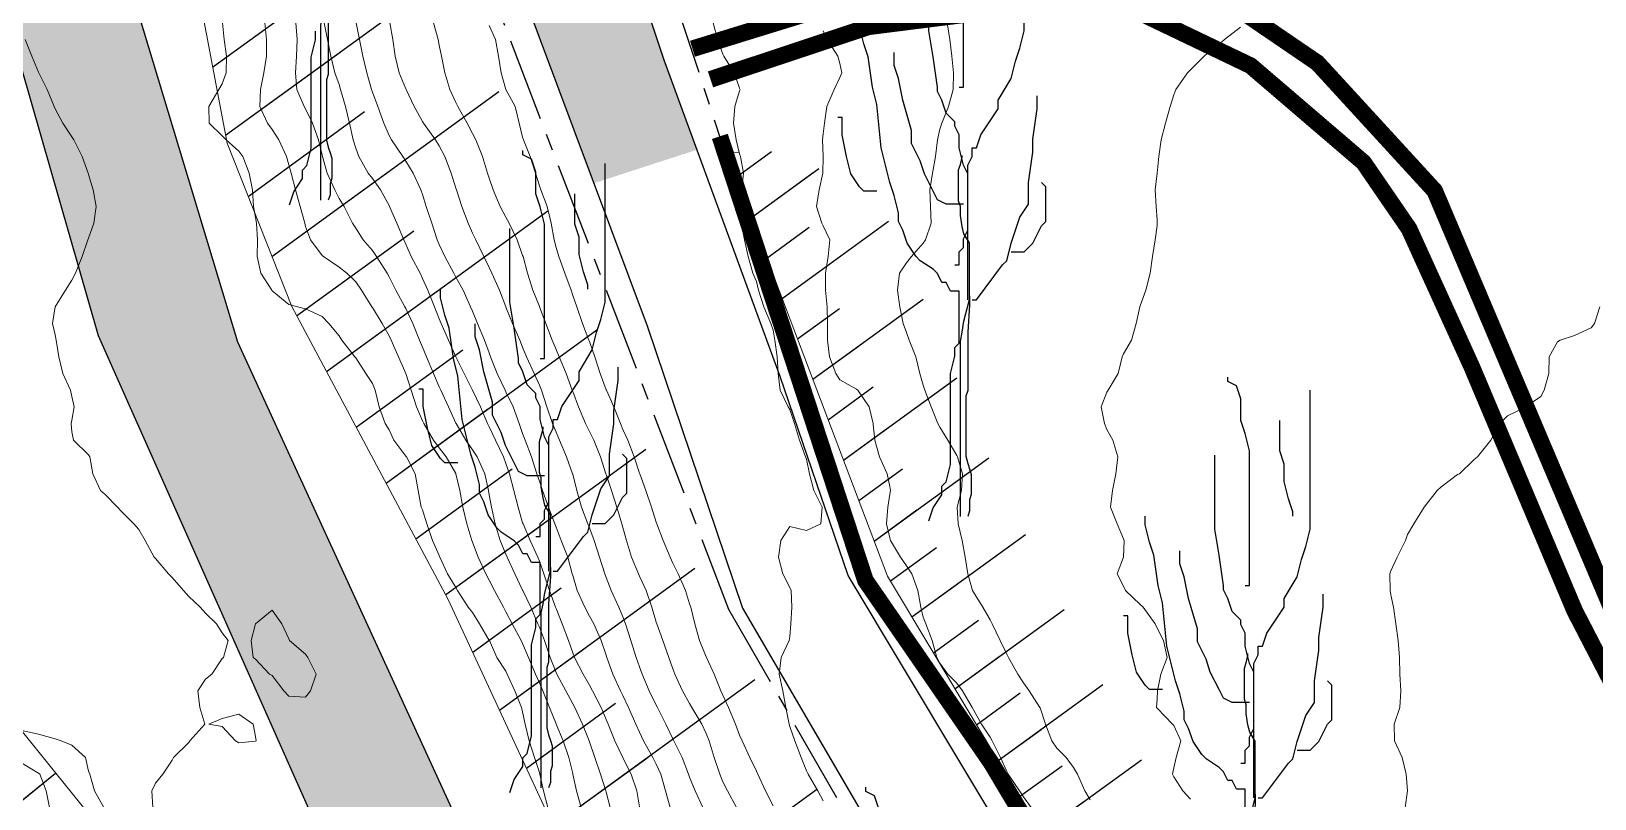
# Model space of a CAD drawing. Header units: centimetres. Extents: x 0 to 642158, y -847 to 649707.
# Drawn here: x 616897.03 to 616943.86, y 621123.02 to 621146 of the extents above; entities that cross this region are included whole.
import ezdxf

# ---------------------------------------------------------------- set-up
doc = ezdxf.new("R2010")
doc.units = ezdxf.units.CM
doc.header["$MEASUREMENT"] = 0
doc.linetypes.add('CENTERX2', pattern=[4, 2.5, -0.5, 0.5, -0.5])
for name, color, linetype, lineweight in [('MEV_environnement_V', 7, 'Continuous', 20), ('MEV_schema paysager_V', 7, 'Continuous', 20), ('MEV_vegetal_V', 7, 'Continuous', 25), ('WAL_topographie 0.5', 253, 'Continuous', 20)]:
    doc.layers.add(name, color=color, linetype=linetype, lineweight=lineweight)
doc.layers.add('MEV_schema paysager_Ha', color=7, linetype='Continuous', lineweight=25, transparency=0.13)
doc.layers.add('SPW_parcellaire cadastral', color=7, linetype='CENTERX2', lineweight=25, true_color=0xff0542)
picture_1 = doc.add_image_def('image2.png', size_in_pixel=(6614, 11023))

# ---------------------------------------------------------------- blocks, each defined once
blk = doc.blocks.new('legende vegetal')
at = {"layer": 'MEV_vegetal_V'}
for points in [[(616904.666, 621140.612), (616904.796, 621141.002), (616905.055, 621141.392), (616905.055, 621141.651), (616905.185, 621141.781), (616905.315, 621142.301), (616905.315, 621145.028), (616905.445, 621145.548), (616905.445, 621145.808)], [(616905.609, 621140.747), (616905.609, 621145.989), (616905.663, 621146.262), (616905.718, 621146.589), (616905.882, 621147.245), (616905.882, 621148.937), (616905.718, 621149.21), (616905.663, 621149.428), (616905.609, 621149.756), (616905.609, 621150.029), (616905.554, 621150.193), (616905.554, 621151.121), (616905.609, 621151.285), (616905.663, 621151.503), (616905.663, 621151.558)], [(616924.728, 621144.132), (616924.858, 621144.132), (616924.858, 621148.158), (616924.728, 621148.677), (616924.598, 621149.067), (616924.598, 621149.716), (616924.468, 621150.106), (616924.209, 621150.236), (616924.209, 621150.366)], [(616924.598, 621138.807), (616924.728, 621138.807), (616924.728, 621139.196), (616924.858, 621139.326), (616924.858, 621139.586), (616924.988, 621139.846), (616924.988, 621141.794), (616925.118, 621142.053), (616925.118, 621142.313), (616925.248, 621142.313), (616925.378, 621142.703), (616925.897, 621143.482), (616925.897, 621143.742), (616926.287, 621144.391), (616926.417, 621144.911), (616926.547, 621145.301), (616926.677, 621145.82), (616926.677, 621149.976)], [(616924.988, 621137.767), (616924.988, 621141.534), (616924.858, 621141.794), (616924.728, 621142.313), (616924.728, 621142.703), (616924.598, 621142.963), (616924.598, 621143.093), (616924.338, 621143.352), (616924.209, 621143.742), (616924.078, 621144.002), (616924.078, 621144.132), (616923.949, 621145.041), (616923.819, 621145.82), (616923.819, 621148.028)], [(616905.882, 621147.354), (616905.882, 621147.081), (616905.828, 621146.262), (616905.828, 621144.515), (616905.773, 621144.351), (616905.773, 621142.549), (616905.828, 621142.331), (616905.882, 621142.167), (616905.936, 621142.003), (616905.936, 621141.403), (616905.882, 621141.239), (616905.882, 621140.911), (616905.828, 621140.747)], [(616923.819, 621131.143), (616923.949, 621131.533), (616924.209, 621131.923), (616924.209, 621132.183), (616924.338, 621132.312), (616924.468, 621132.832), (616924.468, 621135.559), (616924.598, 621136.079), (616924.598, 621136.339), (616924.728, 621136.469), (616924.728, 621138.027), (616924.468, 621138.027), (616924.338, 621138.287), (616924.209, 621138.287), (616924.078, 621138.547), (616923.949, 621138.677), (616923.559, 621138.936), (616923.429, 621139.066), (616923.169, 621139.456), (616923.039, 621139.846), (616922.909, 621140.105), (616922.909, 621140.365), (616922.779, 621140.884), (616922.649, 621141.274), (616922.519, 621141.794), (616922.39, 621142.313), (616922.259, 621143.612), (616922.129, 621144.132), (616922, 621145.041), (616921.87, 621145.43), (616921.74, 621145.95)], [(616924.858, 621140.625), (616924.338, 621140.625), (616924.078, 621140.755), (616923.949, 621141.014), (616923.689, 621141.534), (616923.559, 621141.924), (616923.299, 621142.443), (616923.299, 621142.833), (616923.039, 621143.742), (616922.909, 621144.391), (616922.779, 621144.781), (616922.779, 621145.171)], [(616925.118, 621137.767), (616925.248, 621137.767), (616926.028, 621138.807), (616926.157, 621138.936), (616926.287, 621139.456), (616926.417, 621139.846), (616926.547, 621140.235), (616926.807, 621140.625), (616926.807, 621141.274), (616926.937, 621142.183), (616926.937, 621142.573), (616927.067, 621143.482), (616927.067, 621143.872)], [(616922.259, 621141.014), (616921.87, 621141.014), (616921.74, 621141.144), (616921.48, 621141.534), (616921.35, 621142.053), (616921.22, 621142.703), (616921.22, 621143.222), (616921.09, 621143.222)], [(616912.177, 621136.002), (616912.307, 621136.002), (616912.307, 621140.028), (616912.177, 621140.547), (616912.047, 621140.937), (616912.047, 621141.587), (616911.917, 621141.976), (616911.657, 621142.106), (616911.657, 621142.236)], [(616912.047, 621130.677), (616912.177, 621130.677), (616912.177, 621131.066), (616912.307, 621131.196), (616912.307, 621131.456), (616912.437, 621131.716), (616912.437, 621133.664), (616912.567, 621133.923), (616912.567, 621134.183), (616912.697, 621134.183), (616912.827, 621134.573), (616913.346, 621135.352), (616913.346, 621135.612), (616913.736, 621136.261), (616913.866, 621136.781), (616913.996, 621137.171), (616914.126, 621137.69), (616914.126, 621141.846)], [(616924.762, 621131.279), (616924.762, 621136.52), (616924.817, 621136.793), (616924.871, 621137.121), (616925.035, 621137.776), (616925.035, 621139.468), (616924.871, 621139.741), (616924.817, 621139.96), (616924.762, 621140.287), (616924.762, 621140.56), (616924.707, 621140.724), (616924.707, 621141.652), (616924.762, 621141.816), (616924.817, 621142.034), (616924.817, 621142.089)], [(616926.287, 621139.196), (616926.677, 621139.196), (616926.807, 621139.326), (616926.937, 621139.456), (616927.197, 621139.976), (616927.327, 621140.105), (616927.327, 621141.144), (616927.197, 621141.274)], [(616913.606, 621138.08), (616913.606, 621138.209), (616913.476, 621138.599), (616913.346, 621139.119), (616913.346, 621139.639), (616913.217, 621140.028), (616913.217, 621140.937)], [(616912.437, 621129.637), (616912.437, 621133.404), (616912.307, 621133.664), (616912.177, 621134.183), (616912.177, 621134.573), (616912.047, 621134.833), (616912.047, 621134.963), (616911.787, 621135.222), (616911.657, 621135.612), (616911.527, 621135.872), (616911.527, 621136.002), (616911.398, 621136.911), (616911.268, 621137.69), (616911.268, 621139.898)], [(616911.268, 621123.013), (616911.398, 621123.403), (616911.657, 621123.793), (616911.657, 621124.053), (616911.787, 621124.182), (616911.917, 621124.702), (616911.917, 621127.429), (616912.047, 621127.949), (616912.047, 621128.209), (616912.177, 621128.339), (616912.177, 621129.897), (616911.917, 621129.897), (616911.787, 621130.157), (616911.657, 621130.157), (616911.527, 621130.417), (616911.398, 621130.547), (616911.008, 621130.806), (616910.878, 621130.936), (616910.618, 621131.326), (616910.488, 621131.716), (616910.358, 621131.975), (616910.358, 621132.235), (616910.228, 621132.754), (616910.098, 621133.144), (616909.968, 621133.664), (616909.838, 621134.183), (616909.708, 621135.482), (616909.578, 621136.002), (616909.449, 621136.911), (616909.318, 621137.301), (616909.189, 621137.82), (616909.189, 621138.08)], [(616925.035, 621137.885), (616925.035, 621137.612), (616924.981, 621136.793), (616924.981, 621135.046), (616924.926, 621134.882), (616924.926, 621133.08), (616924.981, 621132.862), (616925.035, 621132.698), (616925.09, 621132.535), (616925.09, 621131.934), (616925.035, 621131.77), (616925.035, 621131.442), (616924.981, 621131.279)], [(616912.307, 621132.495), (616911.787, 621132.495), (616911.527, 621132.625), (616911.398, 621132.884), (616911.137, 621133.404), (616911.008, 621133.794), (616910.748, 621134.313), (616910.748, 621134.703), (616910.488, 621135.612), (616910.358, 621136.261), (616910.228, 621136.651), (616910.228, 621137.041)], [(616912.567, 621129.637), (616912.697, 621129.637), (616913.476, 621130.677), (616913.606, 621130.806), (616913.736, 621131.326), (616913.866, 621131.716), (616913.996, 621132.105), (616914.256, 621132.495), (616914.256, 621133.144), (616914.386, 621134.053), (616914.386, 621134.443), (616914.516, 621135.352), (616914.516, 621135.742)], [(616933.289, 621129.21), (616933.419, 621129.21), (616933.419, 621133.237), (616933.289, 621133.756), (616933.159, 621134.146), (616933.159, 621134.795), (616933.029, 621135.185), (616932.769, 621135.315), (616932.769, 621135.445)], [(616909.708, 621132.884), (616909.318, 621132.884), (616909.189, 621133.015), (616908.929, 621133.404), (616908.799, 621133.923), (616908.669, 621134.573), (616908.669, 621135.092), (616908.539, 621135.092)], [(616933.159, 621123.885), (616933.289, 621123.885), (616933.289, 621124.275), (616933.419, 621124.405), (616933.419, 621124.664), (616933.549, 621124.924), (616933.549, 621126.872), (616933.679, 621127.132), (616933.679, 621127.392), (616933.809, 621127.392), (616933.939, 621127.782), (616934.458, 621128.561), (616934.458, 621128.821), (616934.848, 621129.47), (616934.978, 621129.99), (616935.108, 621130.379), (616935.238, 621130.899), (616935.238, 621135.055)], [(616912.211, 621123.149), (616912.211, 621128.39), (616912.265, 621128.663), (616912.32, 621128.991), (616912.484, 621129.646), (616912.484, 621131.338), (616912.32, 621131.611), (616912.265, 621131.83), (616912.211, 621132.158), (616912.211, 621132.43), (616912.156, 621132.594), (616912.156, 621133.522), (616912.211, 621133.686), (616912.265, 621133.904), (616912.265, 621133.959)], [(616934.718, 621131.288), (616934.718, 621131.418), (616934.588, 621131.808), (616934.458, 621132.327), (616934.458, 621132.847), (616934.329, 621133.237), (616934.329, 621134.146)], [(616913.736, 621131.066), (616914.126, 621131.066), (616914.256, 621131.196), (616914.386, 621131.326), (616914.646, 621131.846), (616914.775, 621131.975), (616914.775, 621133.015), (616914.646, 621133.144)], [(616933.549, 621122.846), (616933.549, 621126.613), (616933.419, 621126.872), (616933.289, 621127.392), (616933.289, 621127.782), (616933.159, 621128.041), (616933.159, 621128.171), (616932.899, 621128.431), (616932.769, 621128.821), (616932.639, 621129.081), (616932.639, 621129.21), (616932.51, 621130.119), (616932.38, 621130.899), (616932.38, 621133.107)], [(616933.289, 621121.547), (616933.289, 621123.106), (616933.029, 621123.106), (616932.899, 621123.366), (616932.769, 621123.366), (616932.639, 621123.626), (616932.51, 621123.755), (616932.12, 621124.015), (616931.99, 621124.145), (616931.73, 621124.535), (616931.6, 621124.924), (616931.47, 621125.184), (616931.47, 621125.444), (616931.34, 621125.963), (616931.21, 621126.353), (616931.08, 621126.872), (616930.95, 621127.392), (616930.82, 621128.691), (616930.69, 621129.21), (616930.561, 621130.119), (616930.43, 621130.509), (616930.301, 621131.029), (616930.301, 621131.288)], [(616933.419, 621125.704), (616932.899, 621125.704), (616932.639, 621125.833), (616932.51, 621126.093), (616932.249, 621126.613), (616932.12, 621127.002), (616931.86, 621127.522), (616931.86, 621127.912), (616931.6, 621128.821), (616931.47, 621129.47), (616931.34, 621129.86), (616931.34, 621130.25)], [(616912.484, 621129.755), (616912.484, 621129.482), (616912.43, 621128.663), (616912.43, 621126.916), (616912.375, 621126.752), (616912.375, 621124.95), (616912.43, 621124.732), (616912.484, 621124.568), (616912.538, 621124.405), (616912.538, 621123.804), (616912.484, 621123.64), (616912.484, 621123.312), (616912.43, 621123.149)], [(616933.679, 621122.846), (616933.809, 621122.846), (616934.588, 621123.885), (616934.718, 621124.015), (616934.848, 621124.535), (616934.978, 621124.924), (616935.108, 621125.314), (616935.368, 621125.704), (616935.368, 621126.353), (616935.498, 621127.262), (616935.498, 621127.652), (616935.628, 621128.561), (616935.628, 621128.951)], [(616930.82, 621126.093), (616930.43, 621126.093), (616930.301, 621126.223), (616930.041, 621126.613), (616929.911, 621127.132), (616929.781, 621127.782), (616929.781, 621128.301), (616929.651, 621128.301)], [(616933.323, 621116.357), (616933.323, 621121.599), (616933.377, 621121.872), (616933.432, 621122.199), (616933.596, 621122.855), (616933.596, 621124.547), (616933.432, 621124.82), (616933.377, 621125.038), (616933.323, 621125.366), (616933.323, 621125.639), (616933.268, 621125.803), (616933.268, 621126.731), (616933.323, 621126.895), (616933.377, 621127.113), (616933.377, 621127.168)], [(616934.848, 621124.275), (616935.238, 621124.275), (616935.368, 621124.405), (616935.498, 621124.535), (616935.758, 621125.054), (616935.887, 621125.184), (616935.887, 621126.223), (616935.758, 621126.353)], [(616922.447, 621116.936), (616922.577, 621116.936), (616922.577, 621120.963), (616922.447, 621121.482), (616922.317, 621121.872), (616922.317, 621122.521), (616922.187, 621122.911), (616921.927, 621123.041), (616921.927, 621123.171)], [(616933.596, 621122.964), (616933.596, 621122.691), (616933.542, 621121.872), (616933.542, 621120.125), (616933.487, 621119.961), (616933.487, 621118.159), (616933.542, 621117.941), (616933.596, 621117.777), (616933.65, 621117.613), (616933.65, 621117.013), (616933.596, 621116.849), (616933.596, 621116.521), (616933.542, 621116.357)]]:
    blk.add_lwpolyline(points, dxfattribs=at)

msp = doc.modelspace()

# ---------------------------------------------------------------- hatches: boundary and pattern name
at = {"layer": 'MEV_schema paysager_Ha', "true_color": 0xffffff, "transparency": 33554687}
h = msp.add_hatch(color=7, dxfattribs=at)
h.dxf.hatch_style = 1
h.paths.add_polyline_path([(617076.957, 620775.289), (617077.201, 620777.105), (617077.126, 620779.957), (617075.099, 620784.986), (617072.172, 620790.466), (617067.368, 620798.797), (617064.065, 620804.577), (617056.243, 620818.296), (617050.046, 620830.95), (617047.611, 620836.834), (617045.379, 620844.037), (617042.362, 620852.742), (617037.909, 620861.649), (617028.342, 620880.123), (617020.095, 620896.123), (617010.198, 620916.411), (617002.446, 620933.73), (616993.044, 620956.493), (616983.642, 620978.596), (616973.25, 621002.678), (616968.962, 621012.244), (616965.663, 621021.976), (616955.436, 621040.45), (616945.21, 621059.419), (616940.921, 621068.986), (616935.478, 621077.398), (616927.231, 621088.119), (616919.756, 621098.032), (616908.594, 621115.419), (616899.05, 621136.883), (616888.424, 621173.846), (616877.62, 621211.722), (616864.401, 621250.858), (616862.596, 621274.031), (616860.047, 621301.222), (616858.914, 621326.713), (616859.197, 621346.539), (616860.896, 621376.279), (616861.463, 621404.886), (616860.613, 621429.244), (616859.48, 621444.822), (616854.948, 621465.215), (616849, 621490.706), (616837.671, 621532.058), (616829.74, 621571.711), (616822.943, 621588.705), (616820.394, 621592.954), (616812.463, 621606.549), (616808.781, 621634.306), (616806.798, 621652.15), (616807.931, 621670.56), (616809.064, 621685.289), (616812.18, 621684.156), (616809.914, 621652.433), (616812.18, 621634.873), (616813.879, 621615.896), (616816.995, 621605.7), (616822.943, 621593.52), (616829.174, 621581.341), (616832.006, 621572.561), (616837.954, 621544.521), (616851.266, 621492.689), (616857.498, 621468.614), (616860.896, 621451.903), (616862.879, 621435.758), (616864.295, 621409.984), (616863.729, 621378.545), (616862.029, 621341.724), (616862.313, 621319.632), (616865.428, 621273.181), (616866.561, 621255.621), (616870.995, 621241.549), (616880.863, 621212.431), (616888.067, 621186.88), (616893.901, 621167.537), (616903.21, 621136.7), (616913.794, 621113.645), (616922.701, 621099.354), (616933.688, 621085.113), (616938.674, 621078.225), (616946.15, 621064.154), (616956.913, 621043.761), (616966.26, 621026.766), (616969.942, 621016.853), (616981.555, 620991.079), (616995.15, 620956.807), (617005.346, 620932.732), (617016.676, 620908.941), (617026.306, 620890.247), (617038.202, 620866.455), (617044.999, 620853.993), (617049.248, 620839.831), (617054.346, 620826.519), (617065.959, 620806.409), (617077.565, 620785.227), (617080.472, 620780.563), (617081.622, 620779.211), (617083.041, 620778.332)])
at = {"layer": 'MEV_schema paysager_Ha', "transparency": 33554687}
h = msp.add_hatch(dxfattribs=at)
h.set_pattern_fill('AR-CONC', color=256, angle=180)
h.set_pattern_definition([(230, (-1675.227, 123.2765), (-7.172601826, 0.62752135), [0.75, -8.25]), (175, (-1675.227, 123.2765), (1.387513336, -7.52192134), [0.6, -6.6]), (280.4514445, (-1675.8244, 123.329), (-5.78508847, -6.89439991), [0.63740192, -7.01142112]), (226.1842, (-1675.227, 121.2765), (-10.67241331, 1.65519281), [1.125, -12.375]), (276.6356355, (-1676.116, 121.414), (-9.34661946, -9.74118601), [0.95610342, -10.5171376]), (171.184164, (-1675.227, 121.277), (-9.34661945, -9.741186), [0.9, -9.90000001]), (201, (-1676.227, 121.7765), (-5.96907052, 4.026188907), [0.75, -8.25]), (146, (-1676.227, 121.7765), (-2.43315332, -7.25150045), [0.6, -6.6]), (251.4514447, (-1676.724, 122.112), (-8.40222377, -3.22531153), [0.6374019, -7.01142112]), (217.5, (-1675.2267, 123.2765), (-0.121598553, -3.328938538), [0, -6.52, 0, -6.7, 0, -6.625]), (187.5, (-1675.2267, 123.2765), (-2.630695374, -3.944117119), [0, -3.82, 0, -6.37, 0, -2.525]), (147.5, (-1672.9967, 123.2765), (-5.338224362, 0.225548717), [0, -2.5, 0, -7.8, 0, -10.35]), (137.5, (-1671.9967, 123.2765), (-5.831861693, -1.001049823), [0, -3.25, 0, -5.18, 0, -7.35])])
h.paths.add_polyline_path([(616909.526, 621164.516), (616905.57, 621176.973), (616897.611, 621204.282), (616893.674, 621216.683), (616888.089, 621230.376), (616880.09, 621241.562), (616871.93, 621248.589), (616863.016, 621252.97), (616849.267, 621256.445), (616826.756, 621258.258), (616803.64, 621261.733), (616786.87, 621263.697), (616771.912, 621265.963), (616764.207, 621267.625), (616763.754, 621263.848), (616777.2, 621261.884), (616805.151, 621257.956), (616823.885, 621255.387), (616841.26, 621254.028), (616852.44, 621252.366), (616861.505, 621249.646), (616868.304, 621246.775), (616874.872, 621242.103), (616880.768, 621235.156), (616886.436, 621224.611), (616890.959, 621213.024), (616905.657, 621163.442), (616913.881, 621141.447), (616916.974, 621142.45), (616915.987, 621145.136), (616913.274, 621153.306)])
h = msp.add_hatch(dxfattribs=at)
h.set_pattern_fill('ANSI31', color=60, scale=30, angle=354)
h.paths.add_polyline_path([(616763.793, 621237.399), (616780.361, 621223.636), (616806.73, 621203.109), (616835.432, 621183.048), (616849.2, 621170.918), (616860.426, 621161.465), (616877.021, 621145.92), (616895.432, 621126.667), (616906.244, 621113.266), (616915.551, 621100.874), (616925.104, 621088.577), (616933.769, 621076.473), (616936.099, 621075.05), (616937.977, 621072.979), (616937.912, 621070.973), (616937.135, 621069.225), (616936.358, 621067.608), (616937.135, 621064.501), (616940.76, 621060.683), (616945.227, 621056.8), (616947.105, 621052.206), (616962.41, 621024.728), (616974.109, 620995.255), (616988.613, 620964.831), (617000.873, 620934.818), (616994.034, 620945.287), (616980.56, 620976.65), (616967.841, 621003.399), (616952.474, 621032.764), (616936.299, 621056.62), (616930.996, 621060.508), (616927.549, 621064.307), (616925.604, 621066.074), (616925.516, 621067.841), (616925.125, 621068.86), (616924.852, 621069.499), (616924.487, 621070.183), (616924.304, 621071.324), (616923.391, 621073.103), (616922.341, 621073.925), (616921.096, 621075.97), (616919.417, 621078.356), (616911.722, 621092.304), (616907.214, 621097.272), (616901.665, 621105.707), (616893.69, 621116.453), (616882.131, 621129.394), (616872.652, 621139.563), (616858.571, 621155.492), (616844.444, 621168.426), (616830.582, 621180.304), (616816.719, 621190.861), (616800.357, 621202.226), (616786.054, 621214.304), (616772.55, 621226.115), (616757.239, 621240.336), (616751.019, 621247.072), (616746.267, 621252.771), (616748.773, 621253.031), (616755.597, 621245.259), (616761.904, 621239.386)])
h = msp.add_hatch(dxfattribs=at)
h.set_pattern_fill('ANSI31', color=60, scale=15, angle=354)
h.paths.add_polyline_path([(616763.793, 621237.399), (616780.361, 621223.636), (616806.73, 621203.109), (616835.432, 621183.048), (616849.2, 621170.918), (616860.426, 621161.465), (616877.021, 621145.92), (616895.432, 621126.667), (616906.244, 621113.266), (616915.551, 621100.874), (616925.104, 621088.577), (616933.769, 621076.473), (616936.099, 621075.05), (616937.977, 621072.979), (616937.912, 621070.973), (616937.135, 621069.225), (616936.358, 621067.608), (616937.135, 621064.501), (616940.76, 621060.683), (616945.227, 621056.8), (616947.105, 621052.206), (616962.41, 621024.728), (616974.109, 620995.255), (616988.613, 620964.831), (617000.873, 620934.818), (616995.278, 620946.197), (616981.322, 620977.591), (616968.949, 621004.724), (616954.95, 621033.47), (616939.273, 621058.598), (616934.212, 621062.775), (616932.292, 621066.548), (616932.356, 621068.019), (616932.484, 621070.385), (616932.676, 621072.303), (616931.333, 621074.286), (616929.926, 621075.948), (616928.134, 621077.547), (616926.215, 621078.186), (616923.976, 621080.872), (616915.079, 621094.601), (616910.377, 621100.394), (616904.363, 621108.155), (616896.709, 621119.194), (616884.982, 621132.444), (616875.303, 621142.281), (616859.978, 621158.245), (616846.267, 621170.017), (616832.7, 621182.018), (616818.337, 621192.934), (616802.115, 621203.987), (616787.085, 621215.761), (616773.725, 621227.447), (616758.184, 621241.318), (616751.756, 621248.212), (616746.267, 621252.771), (616748.773, 621253.031), (616755.597, 621245.259), (616761.904, 621239.386)])
h = msp.add_hatch(dxfattribs=at)
h.set_pattern_fill('ANSI31', color=60, scale=30, angle=351)
h.paths.add_polyline_path([(616875.009, 621239.839), (616881.874, 621229.81), (616886.45, 621221.893), (616888.914, 621212.275), (616893.321, 621190.809), (616897.189, 621179.05), (616907.993, 621151.58), (616917.109, 621129.424), (616929.889, 621106.642), (616946.16, 621080.317), (616949.697, 621074.039), (616954.461, 621066.102), (616970.722, 621037.835), (616976.752, 621021.411), (616980.026, 621010.154), (616982.854, 620999.006), (616989.654, 620982.876), (616995.508, 620967.769), (616999.131, 620959.573), (617008.258, 620938.09), (617012.245, 620928.983), (617006.707, 620935.343), (617001.767, 620944.62), (616986.247, 620981.031), (616974.528, 621009.365), (616969.536, 621025.48), (616961.782, 621038.985), (616953.793, 621052.843), (616948.624, 621065.291), (616943.572, 621072.338), (616939.46, 621079.501), (616933.339, 621087.695), (616925.21, 621101.403), (616919.298, 621110.267), (616914.617, 621117.983), (616909.523, 621128.986), (616904.832, 621137.752), (616902.895, 621142.645), (616900.855, 621153.449), (616896.267, 621165.681), (616894.227, 621175.466), (616888.652, 621193.859), (616882.864, 621212.223), (616878.837, 621226.562), (616877.632, 621230.778), (616875.619, 621237.576)])
h = msp.add_hatch(dxfattribs=at)
h.set_pattern_fill('ANSI31', color=60, scale=15, angle=351)
h.paths.add_polyline_path([(616875.009, 621239.839), (616880.056, 621228.321), (616883.246, 621219.665), (616885.677, 621210.097), (616891.45, 621190.962), (616895.4, 621178.509), (616904.363, 621150.017), (616913.902, 621126.919), (616927.359, 621104.657), (616942.855, 621079.785), (616947.381, 621071.265), (616954.192, 621058.974), (616967.867, 621036.168), (616973.007, 621021.906), (616975.995, 621012.026), (616979.672, 621000.423), (616985.533, 620986.177), (616992.732, 620968.731), (616997.119, 620959.334), (617006.326, 620938.311), (617012.245, 620928.983), (617006.707, 620935.343), (617001.767, 620944.62), (616986.247, 620981.031), (616974.528, 621009.365), (616969.536, 621025.48), (616961.782, 621038.985), (616953.793, 621052.843), (616948.624, 621065.291), (616943.572, 621072.338), (616939.46, 621079.501), (616933.339, 621087.695), (616925.21, 621101.403), (616919.298, 621110.267), (616914.617, 621117.983), (616909.523, 621128.986), (616904.832, 621137.752), (616902.895, 621142.645), (616900.855, 621153.449), (616896.267, 621165.681), (616894.227, 621175.466), (616888.652, 621193.859), (616882.864, 621212.223), (616878.837, 621226.562), (616877.632, 621230.778), (616875.619, 621237.576)])
h = msp.add_hatch(dxfattribs=at)
h.set_pattern_fill('AR-SAND', color=256, angle=45)
h.set_pattern_definition([(82.5, (0, 0), (-1.407013184, 1.3179271225), [0, -1.52, 0, -1.7, 0, -1.625]), (52.5, (0, 0), (-0.744137511, 3.24697973), [0, -0.82, 0, -1.37, 0, -0.525]), (12.5, (-0.8697, -0.8697), (2.198029273, 2.206032383), [0, -0.5, 0, -1.8, 0, -2.35]), (2.5, (-0.8697, -0.8697), (1.5050421636, 2.746262851), [0, -0.25, 0, -1.18, 0, -1.35])])
edge = h.paths.add_edge_path()
edge.add_line((616904.324, 621190.066), (616982.401, 621210.953))
edge.add_arc((616984.552, 621198.967), 12.177, 33.0735, 100.1729, ccw=False)
edge.add_line((616994.756, 621205.612), (617014.985, 621133.912))
edge.add_line((617014.985, 621133.912), (617017.553, 621134.537))
edge.add_line((617017.553, 621134.537), (616997.388, 621206.734))
edge.add_arc((616985.445, 621200.128), 13.648, 28.9491, 104.5602)
edge.add_line((616982.014, 621213.338), (616903.37, 621192.87))
edge.add_line((616903.37, 621192.87), (616904.324, 621190.066))
h = msp.add_hatch(dxfattribs=at)
h.set_pattern_fill('ANSI31', color=60, scale=20, angle=351)
h.paths.add_polyline_path([(616917.861, 621142.366), (616922.68, 621129.677), (616937.288, 621105.309), (616949.06, 621085.683), (616955.535, 621074.704), (616961.891, 621063.404), (616971.378, 621048.782), (616973.565, 621049.232), (616971.063, 621057.881), (616967.744, 621058.883), (616965.503, 621061.461), (616962.518, 621065.656), (616958.601, 621073.021), (616954.591, 621081.318), (616944.699, 621099.596), (616935.393, 621115.564), (616930.574, 621123.618), (616926.038, 621132.423), (616924.357, 621136.626), (616922.57, 621140.618), (616920.468, 621141.984), (616919.311, 621142.405)])
h = msp.add_hatch(dxfattribs=at)
h.set_pattern_fill('ANSI31', color=60, scale=10, angle=351)
h.paths.add_polyline_path([(616917.861, 621142.366), (616922.68, 621129.677), (616937.288, 621105.309), (616949.06, 621085.683), (616955.535, 621074.704), (616961.891, 621063.404), (616971.378, 621048.782), (616973.43, 621049.682), (616971.65, 621053.765), (616969.42, 621053.723), (616964.974, 621060.687), (616962.174, 621064.856), (616957.937, 621072.314), (616953.525, 621080.252), (616943.245, 621098.559), (616934.264, 621113.689), (616929.106, 621121.915), (616923.655, 621131.4), (616921.828, 621136.533), (616920.293, 621139.562), (616920.468, 621141.984), (616919.311, 621142.405)])

# ---------------------------------------------------------------- linework, layer by layer
for points in [[(616958.713, 621066.221), (616954.469, 621073.158), (616950.532, 621080.707), (616940.964, 621097.178), (616934.94, 621107.28), (616921.498, 621129.7), (616919.468, 621135.658), (616915.987, 621145.136), (616913.274, 621153.306), (616909.526, 621164.516), (616905.57, 621176.973), (616897.611, 621204.282), (616893.674, 621216.683)], [(616890.959, 621213.024), (616905.657, 621163.442), (616915.478, 621137.177), (616918.331, 621128.721), (616930.292, 621108.228), (616939.202, 621093.67), (616946.947, 621080.099), (616953.326, 621069.67), (616962.71, 621054.308), (616967.923, 621045.7), (616973.475, 621034.879), (616976.694, 621025.181), (616980.085, 621013.721), (616984.727, 620999.055), (616988.811, 620988.842), (616998.458, 620963.636), (617005.585, 620947.723), (617013.167, 620930.996)], [(617002.446, 620933.73), (616993.044, 620956.493), (616983.642, 620978.596), (616973.25, 621002.678), (616968.962, 621012.244), (616965.663, 621021.976), (616955.436, 621040.45), (616945.21, 621059.419), (616940.921, 621068.986), (616935.478, 621077.398), (616927.231, 621088.119), (616919.756, 621098.032), (616908.594, 621115.419), (616899.05, 621136.883), (616888.424, 621173.846)], [(616893.901, 621167.537), (616903.21, 621136.7), (616913.794, 621113.645), (616922.701, 621099.354), (616933.688, 621085.113), (616938.674, 621078.225), (616946.15, 621064.154), (616956.913, 621043.761), (616966.26, 621026.766), (616969.942, 621016.853), (616981.555, 620991.079), (616995.15, 620956.807), (617005.346, 620932.732), (617016.676, 620908.941), (617026.306, 620890.247), (617038.202, 620866.455), (617044.999, 620853.993), (617049.248, 620839.831), (617054.346, 620826.519), (617065.959, 620806.409), (617077.565, 620785.227)]]:
    msp.add_lwpolyline(points)
at = {"layer": 'MEV_environnement_V', "const_width": 0.5}
msp.add_lwpolyline([(616917.657, 621142.852), (616922.015, 621129.556), (616925.782, 621124.095), (616953.289, 621078.043), (616970.825, 621048.405), (616974.288, 621049.45)], dxfattribs=at)
at = {"layer": 'MEV_schema paysager_V', "color": 60}
for points in [[(617012.245, 620928.983), (617006.707, 620935.343), (617001.767, 620944.62), (616986.247, 620981.031), (616974.528, 621009.365), (616969.536, 621025.48), (616961.782, 621038.985), (616953.793, 621052.843), (616948.624, 621065.291), (616943.572, 621072.338), (616939.46, 621079.501), (616933.339, 621087.695), (616925.21, 621101.403), (616919.298, 621110.267), (616914.617, 621117.983), (616909.523, 621128.986), (616904.832, 621137.752), (616902.895, 621142.645), (616900.855, 621153.449), (616896.267, 621165.681)], [(616895.432, 621126.667), (616906.244, 621113.266), (616915.551, 621100.874), (616925.104, 621088.577), (616933.769, 621076.473), (616936.099, 621075.05), (616937.977, 621072.979), (616937.912, 621070.973), (616937.135, 621069.225), (616936.358, 621067.608), (616937.135, 621064.501), (616940.76, 621060.683), (616945.227, 621056.8), (616947.105, 621052.206), (616962.41, 621024.728), (616974.109, 620995.255), (616988.613, 620964.831), (617000.873, 620934.818)]]:
    msp.add_lwpolyline(points, dxfattribs=at)
at = {"layer": 'MEV_schema paysager_V', "color": 30, "const_width": 0.5}
for points in [[(616954.595, 621120.702), (616951.723, 621120.595), (616948.213, 621121.765), (616944.384, 621128.676), (616939.066, 621141.222), (616935.556, 621145.05), (616933.216, 621146.645), (616930.025, 621148.027), (616927.898, 621148.24), (616924.069, 621147.708), (616916.836, 621145.475)], [(616954.874, 621119.83), (616951.863, 621119.615), (616950.644, 621119.759), (616949.067, 621120.189), (616947.776, 621120.977), (616946.486, 621122.41), (616943.259, 621128.646), (616940.176, 621135.956), (616938.3, 621140.082), (616936.936, 621142.07), (616933.554, 621144.968), (616929.923, 621146.707), (616927.199, 621146.778), (616922.108, 621146.133), (616917.376, 621144.557)]]:
    msp.add_lwpolyline(points, dxfattribs=at)
at = {"layer": 'MEV_schema paysager_V'}
msp.add_lwpolyline([(616918.239, 621142.376), (616917.861, 621142.366), (616922.68, 621129.677), (616937.288, 621105.309), (616949.06, 621085.683), (616955.535, 621074.704), (616961.891, 621063.404), (616971.378, 621048.782), (616973.251, 621049.137)], dxfattribs=at)
at = {"layer": 'SPW_parcellaire cadastral'}
for points in [[(616890.69, 621210.508), (616901.351, 621171.858), (616917.917, 621128.693), (616934.422, 621099.917), (616956.278, 621063.795), (616966.005, 621047.649), (616972.661, 621033.385), (616986.247, 620994.34), (616997.161, 620964.756), (617007.16, 620943.302), (617040.432, 620860.63), (617055.251, 620825.321), (617059.419, 620816.807), (617066.122, 620806.324), (617073.9, 620794.216)], [(616954.698, 621077.626), (616953.289, 621078.043), (616925.782, 621124.095), (616922.015, 621129.556), (616916.442, 621146.562), (616926.928, 621149.626), (616929.558, 621150.371), (616927.34, 621158.339), (616930.885, 621159.242), (616939.38, 621161.721), (616940.183, 621158.301), (616945.772, 621159.899), (616945.975, 621159.089), (616931.092, 621155.144), (616932.618, 621149.86), (616947.314, 621153.754), (616966.235, 621077.979), (616962.746, 621076.21), (616954.698, 621077.626)]]:
    msp.add_lwpolyline(points, dxfattribs=at)
at = {"layer": 'WAL_topographie 0.5'}
for points in [[(616902.76, 621146.25), (616902.809, 621145.75), (616902.877, 621145.25), (616902.867, 621144.75), (616902.75, 621144.424), (616902.646, 621144.25), (616902.355, 621143.75), (616902.365, 621143.25), (616902.75, 621142.863), (616902.867, 621142.75), (616903.25, 621142.406), (616903.367, 621142.25), (616903.561, 621141.75), (616903.655, 621141.25), (616903.685, 621140.75), (616903.75, 621140.417), (616903.774, 621140.25), (616903.809, 621139.75), (616903.803, 621139.25), (616903.911, 621138.75), (616904.236, 621138.25), (616904.25, 621138.23), (616904.75, 621137.814), (616905.008, 621137.75), (616905.25, 621137.683), (616905.75, 621137.455), (616905.946, 621137.25), (616906.25, 621136.878), (616906.338, 621136.75), (616906.719, 621136.25), (616906.75, 621136.215), (616907.051, 621135.75), (616907.25, 621135.453), (616907.333, 621135.25), (616907.453, 621134.75), (616907.628, 621134.25), (616907.75, 621134.06), (616907.896, 621133.75), (616908.25, 621133.278), (616908.269, 621133.25), (616908.526, 621132.75), (616908.621, 621132.25), (616908.71, 621131.75), (616908.75, 621131.663), (616908.876, 621131.25), (616909.05, 621130.75), (616909.25, 621130.298), (616909.267, 621130.25), (616909.5, 621129.75), (616909.75, 621129.341), (616909.797, 621129.25), (616910.116, 621128.75), (616910.25, 621128.593), (616910.455, 621128.25), (616910.75, 621127.758), (616910.754, 621127.75), (616910.978, 621127.25), (616911.25, 621126.838), (616911.291, 621126.75), (616911.514, 621126.25), (616911.714, 621125.75), (616911.75, 621125.617), (616911.824, 621125.25), (616911.942, 621124.75), (616912.108, 621124.25), (616912.25, 621123.8), (616912.261, 621123.75), (616912.377, 621123.25), (616912.505, 621122.75)], [(616904.031, 621146.25), (616904.076, 621145.75), (616904.078, 621145.25), (616904.001, 621144.75), (616903.9, 621144.25), (616903.878, 621143.75), (616904.111, 621143.25), (616904.25, 621143.058), (616904.448, 621142.75), (616904.677, 621142.25), (616904.75, 621142), (616904.817, 621141.75), (616904.944, 621141.25), (616905.087, 621140.75), (616905.224, 621140.25), (616905.25, 621140.157), (616905.397, 621139.75), (616905.75, 621139.282), (616905.781, 621139.25), (616906.25, 621138.938), (616906.483, 621138.75), (616906.75, 621138.492), (616906.92, 621138.25), (616907.234, 621137.75), (616907.25, 621137.728), (616907.546, 621137.25), (616907.75, 621136.879), (616907.809, 621136.75), (616908.027, 621136.25), (616908.249, 621135.75), (616908.25, 621135.747), (616908.407, 621135.25), (616908.568, 621134.75), (616908.75, 621134.332), (616908.788, 621134.25), (616909.084, 621133.75), (616909.25, 621133.529), (616909.463, 621133.25), (616909.75, 621132.755), (616909.752, 621132.75), (616909.865, 621132.25), (616909.958, 621131.75), (616910.074, 621131.25), (616910.228, 621130.75), (616910.25, 621130.699), (616910.419, 621130.25), (616910.649, 621129.75), (616910.75, 621129.566), (616910.908, 621129.25), (616911.179, 621128.75), (616911.25, 621128.615), (616911.436, 621128.25), (616911.705, 621127.75), (616911.75, 621127.668), (616911.93, 621127.25), (616912.133, 621126.75), (616912.25, 621126.491), (616912.355, 621126.25), (616912.553, 621125.75), (616912.75, 621125.255), (616912.752, 621125.25), (616912.964, 621124.75), (616913.136, 621124.25), (616913.25, 621123.775), (616913.256, 621123.75), (616913.365, 621123.25), (616913.502, 621122.75)], [(616904.956, 621146.25), (616904.997, 621145.75), (616904.981, 621145.25), (616904.942, 621144.75), (616904.985, 621144.25), (616905.21, 621143.75), (616905.25, 621143.679), (616905.454, 621143.25), (616905.632, 621142.75), (616905.75, 621142.287), (616905.759, 621142.25), (616905.899, 621141.75), (616906.12, 621141.25), (616906.25, 621140.99), (616906.403, 621140.75), (616906.652, 621140.25), (616906.75, 621140.101), (616906.969, 621139.75), (616907.25, 621139.436), (616907.377, 621139.25), (616907.693, 621138.75), (616907.75, 621138.647), (616907.953, 621138.25), (616908.219, 621137.75), (616908.25, 621137.692), (616908.457, 621137.25), (616908.662, 621136.75), (616908.75, 621136.536), (616908.872, 621136.25), (616909.083, 621135.75), (616909.25, 621135.347), (616909.296, 621135.25), (616909.529, 621134.75), (616909.75, 621134.258), (616909.754, 621134.25), (616910.045, 621133.75), (616910.25, 621133.468), (616910.388, 621133.25), (616910.614, 621132.75), (616910.726, 621132.25), (616910.75, 621132.115), (616910.814, 621131.75), (616910.926, 621131.25), (616911.081, 621130.75), (616911.25, 621130.339), (616911.291, 621130.25), (616911.52, 621129.75), (616911.75, 621129.264), (616911.756, 621129.25), (616911.996, 621128.75), (616912.207, 621128.25), (616912.25, 621128.149), (616912.403, 621127.75), (616912.578, 621127.25), (616912.75, 621126.793), (616912.769, 621126.75), (616913.048, 621126.25), (616913.25, 621125.861), (616913.312, 621125.75), (616913.547, 621125.25), (616913.74, 621124.75), (616913.75, 621124.718), (616913.914, 621124.25), (616914.081, 621123.75), (616914.239, 621123.25), (616914.25, 621123.209), (616914.376, 621122.75)], [(616905.81, 621146.25), (616905.905, 621145.75), (616906.004, 621145.25), (616906.127, 621144.75), (616906.25, 621144.403), (616906.296, 621144.25), (616906.446, 621143.75), (616906.56, 621143.25), (616906.671, 621142.75), (616906.75, 621142.502), (616906.84, 621142.25), (616907.127, 621141.75), (616907.25, 621141.594), (616907.488, 621141.25), (616907.75, 621140.779), (616907.766, 621140.75), (616907.978, 621140.25), (616908.187, 621139.75), (616908.25, 621139.619), (616908.415, 621139.25), (616908.677, 621138.75), (616908.75, 621138.594), (616908.914, 621138.25), (616909.114, 621137.75), (616909.25, 621137.385), (616909.306, 621137.25), (616909.531, 621136.75), (616909.75, 621136.25), (616909.75, 621136.25), (616909.995, 621135.75), (616910.25, 621135.25), (616910.25, 621135.25), (616910.485, 621134.75), (616910.7, 621134.25), (616910.75, 621134.15), (616910.937, 621133.75), (616911.18, 621133.25), (616911.25, 621133.052), (616911.356, 621132.75), (616911.491, 621132.25), (616911.614, 621131.75), (616911.75, 621131.282), (616911.761, 621131.25), (616911.977, 621130.75), (616912.203, 621130.25), (616912.25, 621130.129), (616912.383, 621129.75), (616912.557, 621129.25), (616912.736, 621128.75), (616912.75, 621128.711), (616912.933, 621128.25), (616913.125, 621127.75), (616913.25, 621127.386), (616913.305, 621127.25), (616913.558, 621126.75), (616913.75, 621126.42), (616913.843, 621126.25), (616914.1, 621125.75), (616914.25, 621125.39), (616914.31, 621125.25), (616914.516, 621124.75), (616914.747, 621124.25), (616914.75, 621124.243), (616914.996, 621123.75), (616915.167, 621123.25), (616915.25, 621122.77)], [(616906.766, 621146.25), (616906.865, 621145.75), (616906.968, 621145.25), (616907.079, 621144.75), (616907.223, 621144.25), (616907.25, 621144.171), (616907.409, 621143.75), (616907.59, 621143.25), (616907.75, 621142.879), (616907.821, 621142.75), (616908.164, 621142.25), (616908.25, 621142.113), (616908.471, 621141.75), (616908.696, 621141.25), (616908.75, 621141.108), (616908.862, 621140.75), (616909.028, 621140.25), (616909.191, 621139.75), (616909.25, 621139.614), (616909.416, 621139.25), (616909.688, 621138.75), (616909.75, 621138.634), (616909.967, 621138.25), (616910.193, 621137.75), (616910.25, 621137.612), (616910.395, 621137.25), (616910.609, 621136.75), (616910.75, 621136.367), (616910.792, 621136.25), (616910.989, 621135.75), (616911.228, 621135.25), (616911.25, 621135.205), (616911.464, 621134.75), (616911.641, 621134.25), (616911.75, 621133.953), (616911.827, 621133.75), (616912.02, 621133.25), (616912.178, 621132.75), (616912.25, 621132.522), (616912.346, 621132.25), (616912.528, 621131.75), (616912.71, 621131.25), (616912.75, 621131.146), (616912.907, 621130.75), (616913.099, 621130.25), (616913.238, 621129.75), (616913.25, 621129.706), (616913.387, 621129.25), (616913.615, 621128.75), (616913.75, 621128.486), (616913.879, 621128.25), (616914.102, 621127.75), (616914.25, 621127.312), (616914.268, 621127.25), (616914.451, 621126.75), (616914.685, 621126.25), (616914.75, 621126.109), (616914.918, 621125.75), (616915.139, 621125.25), (616915.25, 621125.006), (616915.369, 621124.75), (616915.651, 621124.25), (616915.75, 621124.054), (616915.886, 621123.75), (616916.031, 621123.25), (616916.173, 621122.75)], [(616907.77, 621146.25), (616907.863, 621145.75), (616907.93, 621145.25), (616908.049, 621144.75), (616908.25, 621144.279), (616908.263, 621144.25), (616908.502, 621143.75), (616908.75, 621143.296), (616908.777, 621143.25), (616909.138, 621142.75), (616909.25, 621142.572), (616909.422, 621142.25), (616909.612, 621141.75), (616909.75, 621141.299), (616909.766, 621141.25), (616909.927, 621140.75), (616910.119, 621140.25), (616910.25, 621139.956), (616910.352, 621139.75), (616910.583, 621139.25), (616910.75, 621138.924), (616910.83, 621138.75), (616911.06, 621138.25), (616911.243, 621137.75), (616911.25, 621137.734), (616911.448, 621137.25), (616911.666, 621136.75), (616911.75, 621136.54), (616911.867, 621136.25), (616912.094, 621135.75), (616912.25, 621135.403), (616912.311, 621135.25), (616912.476, 621134.75), (616912.649, 621134.25), (616912.75, 621133.998), (616912.853, 621133.75), (616913.066, 621133.25), (616913.247, 621132.75), (616913.25, 621132.739), (616913.372, 621132.25), (616913.515, 621131.75), (616913.7, 621131.25), (616913.75, 621131.126), (616913.894, 621130.75), (616914.054, 621130.25), (616914.209, 621129.75), (616914.25, 621129.641), (616914.404, 621129.25), (616914.628, 621128.75), (616914.75, 621128.464), (616914.83, 621128.25), (616914.989, 621127.75), (616915.15, 621127.25), (616915.25, 621126.968), (616915.331, 621126.75), (616915.539, 621126.25), (616915.75, 621125.818), (616915.786, 621125.75), (616916.037, 621125.25), (616916.25, 621124.81), (616916.282, 621124.75), (616916.528, 621124.25), (616916.717, 621123.75), (616916.75, 621123.663), (616916.919, 621123.25), (616917.15, 621122.75)], [(616909.075, 621146.25), (616909.215, 621145.75), (616909.25, 621145.578), (616909.315, 621145.25), (616909.416, 621144.75), (616909.568, 621144.25), (616909.75, 621143.863), (616909.805, 621143.75), (616910.088, 621143.25), (616910.25, 621142.941), (616910.348, 621142.75), (616910.55, 621142.25), (616910.7, 621141.75), (616910.75, 621141.6), (616910.868, 621141.25), (616911.078, 621140.75), (616911.25, 621140.428), (616911.344, 621140.25), (616911.584, 621139.75), (616911.75, 621139.285), (616911.761, 621139.25), (616911.896, 621138.75), (616912.058, 621138.25), (616912.25, 621137.756), (616912.253, 621137.75), (616912.444, 621137.25), (616912.63, 621136.75), (616912.75, 621136.469), (616912.848, 621136.25), (616913.057, 621135.75), (616913.237, 621135.25), (616913.25, 621135.211), (616913.419, 621134.75), (616913.634, 621134.25), (616913.75, 621134.018), (616913.881, 621133.75), (616914.086, 621133.25), (616914.243, 621132.75), (616914.25, 621132.728), (616914.409, 621132.25), (616914.567, 621131.75), (616914.719, 621131.25), (616914.75, 621131.138), (616914.857, 621130.75), (616915.006, 621130.25), (616915.221, 621129.75), (616915.25, 621129.685), (616915.451, 621129.25), (616915.62, 621128.75), (616915.75, 621128.303), (616915.767, 621128.25), (616915.946, 621127.75), (616916.127, 621127.25), (616916.25, 621126.906), (616916.31, 621126.75), (616916.538, 621126.25), (616916.75, 621125.869), (616916.817, 621125.75), (616917.12, 621125.25), (616917.25, 621124.972), (616917.337, 621124.75), (616917.483, 621124.25), (616917.652, 621123.75), (616917.75, 621123.525), (616917.884, 621123.25), (616918.155, 621122.75)], [(616910.75, 621146.173), (616910.936, 621145.75), (616911.023, 621145.25), (616911.104, 621144.75), (616911.25, 621144.25), (616911.25, 621144.25), (616911.524, 621143.75), (616911.649, 621143.25), (616911.75, 621142.828), (616911.776, 621142.75), (616911.974, 621142.25), (616912.13, 621141.75), (616912.25, 621141.365), (616912.299, 621141.25), (616912.483, 621140.75), (616912.603, 621140.25), (616912.696, 621139.75), (616912.75, 621139.519), (616912.832, 621139.25), (616913.016, 621138.75), (616913.2, 621138.25), (616913.25, 621138.083), (616913.372, 621137.75), (616913.541, 621137.25), (616913.736, 621136.75), (616913.75, 621136.708), (616913.914, 621136.25), (616914.073, 621135.75), (616914.25, 621135.266), (616914.258, 621135.25), (616914.479, 621134.75), (616914.678, 621134.25), (616914.75, 621134.073), (616914.901, 621133.75), (616915.091, 621133.25), (616915.25, 621132.764), (616915.255, 621132.75), (616915.442, 621132.25), (616915.606, 621131.75), (616915.75, 621131.296), (616915.768, 621131.25), (616915.957, 621130.75), (616916.165, 621130.25), (616916.25, 621130.066), (616916.405, 621129.75), (616916.624, 621129.25), (616916.75, 621128.857), (616916.784, 621128.75), (616916.903, 621128.25), (616917.043, 621127.75), (616917.25, 621127.268), (616917.259, 621127.25), (616917.488, 621126.75), (616917.688, 621126.25), (616917.75, 621126.119), (616917.919, 621125.75), (616918.127, 621125.25), (616918.25, 621124.916), (616918.325, 621124.75), (616918.557, 621124.25), (616918.75, 621123.842), (616918.794, 621123.75), (616919.025, 621123.25), (616919.25, 621122.799)], [(616917.454, 621146.25), (616917.591, 621145.75), (616917.75, 621145.314), (616917.773, 621145.25), (616918.089, 621144.75), (616918.25, 621144.298), (616918.261, 621144.25), (616918.25, 621144.21), (616918.108, 621143.75), (616918.069, 621143.25), (616918.149, 621142.75), (616918.25, 621142.331), (616918.271, 621142.25), (616918.361, 621141.75), (616918.312, 621141.25), (616918.25, 621140.77), (616918.247, 621140.75), (616918.25, 621140.724), (616918.29, 621140.25), (616918.39, 621139.75), (616918.5, 621139.25), (616918.646, 621138.75), (616918.75, 621138.504), (616918.813, 621138.25), (616918.973, 621137.75), (616919.182, 621137.25), (616919.25, 621137.05), (616919.305, 621136.75), (616919.369, 621136.25), (616919.405, 621135.75), (616919.468, 621135.25), (616919.706, 621134.75), (616919.75, 621134.677), (616919.893, 621134.25), (616920.041, 621133.75), (616920.224, 621133.25), (616920.25, 621133.187), (616920.339, 621132.75), (616920.47, 621132.25), (616920.721, 621131.75), (616920.679, 621131.25), (616920.25, 621131.05), (616919.75, 621131.167), (616919.487, 621130.75), (616919.417, 621130.25), (616919.545, 621129.75), (616919.75, 621129.341), (616919.793, 621129.25), (616919.816, 621128.75), (616919.78, 621128.25), (616919.75, 621127.875), (616919.731, 621127.75), (616919.493, 621127.25), (616919.433, 621126.75), (616919.547, 621126.25), (616919.63, 621125.75), (616919.728, 621125.25), (616919.75, 621125.183), (616919.906, 621124.75), (616920.09, 621124.25), (616920.25, 621123.851), (616920.306, 621123.75), (616920.589, 621123.25), (616920.75, 621122.953)], [(616920.75, 621146.011), (616920.868, 621145.75), (616921.195, 621145.25), (616921.25, 621145.033), (616921.308, 621144.75), (616921.25, 621144.611), (616921.085, 621144.25), (616920.86, 621143.75), (616920.787, 621143.25), (616920.75, 621142.927), (616920.734, 621142.75), (616920.75, 621142.25), (616920.75, 621142.25), (616920.75, 621142.25), (616920.744, 621141.75), (616920.63, 621141.25), (616920.555, 621140.75), (616920.712, 621140.25), (616920.75, 621140.172), (616920.949, 621139.75), (616920.901, 621139.25), (616920.818, 621138.75), (616920.821, 621138.25), (616920.866, 621137.75), (616920.88, 621137.25), (616920.885, 621136.75), (616920.937, 621136.25), (616921.126, 621135.75), (616921.25, 621135.558), (616921.75, 621135.277), (616921.786, 621135.25), (616922.125, 621134.75), (616922.246, 621134.25), (616922.25, 621134.226), (616922.3, 621133.75), (616922.435, 621133.25), (616922.669, 621132.75), (616922.75, 621132.364), (616922.771, 621132.25), (616922.75, 621132.132), (616922.687, 621131.75), (616922.647, 621131.25), (616922.75, 621130.825), (616922.771, 621130.75), (616923.069, 621130.25), (616923.25, 621129.995), (616923.409, 621129.75), (616923.587, 621129.25), (616923.677, 621128.75), (616923.75, 621128.455), (616923.827, 621128.25), (616924.016, 621127.75), (616924.154, 621127.25), (616924.25, 621127.079), (616924.488, 621126.75), (616924.75, 621126.475), (616924.92, 621126.25), (616925.217, 621125.75), (616925.25, 621125.683), (616925.49, 621125.25), (616925.75, 621124.864), (616925.812, 621124.75), (616926.058, 621124.25), (616926.25, 621123.828), (616926.29, 621123.75), (616926.634, 621123.25), (616926.75, 621123.073), (616926.981, 621122.75)], [(616924.461, 621146.25), (616924.541, 621145.75), (616924.604, 621145.25), (616924.657, 621144.75), (616924.64, 621144.25), (616924.503, 621143.75), (616924.302, 621143.25), (616924.25, 621143.068), (616924.179, 621142.75), (616924.118, 621142.25), (616924.021, 621141.75), (616923.949, 621141.25), (616923.968, 621140.75), (616923.986, 621140.25), (616923.814, 621139.75), (616923.75, 621139.656), (616923.396, 621139.25), (616923.25, 621139.06), (616923.035, 621138.75), (616922.979, 621138.25), (616923.047, 621137.75), (616923.151, 621137.25), (616923.25, 621136.976), (616923.329, 621136.75), (616923.524, 621136.25), (616923.651, 621135.75), (616923.75, 621135.4), (616923.801, 621135.25), (616923.987, 621134.75), (616924.187, 621134.25), (616924.25, 621134.146), (616924.481, 621133.75), (616924.75, 621133.292), (616924.772, 621133.25), (616924.925, 621132.75), (616924.895, 621132.25), (616924.762, 621131.75), (616924.795, 621131.25), (616924.918, 621130.75), (616925.009, 621130.25), (616925.084, 621129.75), (616925.221, 621129.25), (616925.25, 621129.198), (616925.533, 621128.75), (616925.75, 621128.373), (616925.813, 621128.25), (616926.054, 621127.75), (616926.25, 621127.342), (616926.301, 621127.25), (616926.581, 621126.75), (616926.75, 621126.487), (616926.919, 621126.25), (616927.244, 621125.75), (616927.25, 621125.735), (616927.415, 621125.25), (616927.604, 621124.75), (616927.75, 621124.526), (616928.034, 621124.25), (616928.25, 621123.954), (616928.37, 621123.75), (616928.593, 621123.25), (616928.75, 621122.987)], [(616933.25, 621146.125), (616932.77, 621145.75), (616932.75, 621145.737), (616932.25, 621145.335), (616932.162, 621145.25), (616931.75, 621144.848), (616931.659, 621144.75), (616931.318, 621144.25), (616931.25, 621144.1), (616931.141, 621143.75), (616931.004, 621143.25), (616930.872, 621142.75), (616930.808, 621142.25), (616930.75, 621141.75), (616930.75, 621141.75), (616930.692, 621141.25), (616930.722, 621140.75), (616930.75, 621140.35), (616930.756, 621140.25), (616930.75, 621140.179), (616930.695, 621139.75), (616930.614, 621139.25), (616930.548, 621138.75), (616930.414, 621138.25), (616930.25, 621137.776), (616930.238, 621137.75), (616930.128, 621137.25), (616929.983, 621136.75), (616929.75, 621136.338), (616929.706, 621136.25), (616929.583, 621135.75), (616929.288, 621135.25), (616929.25, 621135.191), (616929.076, 621134.75), (616929.182, 621134.25), (616929.25, 621134.074), (616929.422, 621133.75), (616929.577, 621133.25), (616929.513, 621132.75), (616929.413, 621132.25), (616929.36, 621131.75), (616929.552, 621131.25), (616929.75, 621130.803), (616929.767, 621130.75), (616929.75, 621130.25), (616929.75, 621130.25), (616929.555, 621129.75), (616929.75, 621129.386), (616929.802, 621129.25), (616930.25, 621128.831), (616930.332, 621128.75), (616930.691, 621128.25), (616930.75, 621128.121), (616930.941, 621127.75), (616931.059, 621127.25), (616930.868, 621126.75), (616930.767, 621126.25), (616930.75, 621126), (616930.735, 621125.75), (616930.75, 621125.726), (616931.214, 621125.25), (616931.25, 621125.209), (616931.465, 621124.75), (616931.32, 621124.25), (616931.25, 621123.945), (616931.214, 621123.75), (616931.25, 621123.677), (616931.523, 621123.25), (616931.75, 621123.007)], [(616896.853, 621145.75), (616897.05, 621145.25), (616897.25, 621144.775), (616897.261, 621144.75), (616897.509, 621144.25), (616897.716, 621143.75), (616897.75, 621143.678), (616897.979, 621143.25), (616898.25, 621142.833), (616898.306, 621142.75), (616898.557, 621142.25), (616898.736, 621141.75), (616898.75, 621141.711), (616898.885, 621141.25), (616898.974, 621140.75), (616898.903, 621140.25), (616898.75, 621139.8), (616898.729, 621139.75), (616898.555, 621139.25), (616898.357, 621138.75), (616898.25, 621138.543), (616898.062, 621138.25), (616897.75, 621137.75), (616897.75, 621137.75), (616897.67, 621137.25), (616897.75, 621136.908), (616897.78, 621136.75), (616897.86, 621136.25), (616897.975, 621135.75), (616898.204, 621135.25), (616898.25, 621135.058), (616898.314, 621134.75), (616898.25, 621134.35), (616898.224, 621134.25), (616898.25, 621134), (616898.294, 621133.75), (616898.75, 621133.313), (616898.786, 621133.25), (616898.875, 621132.75), (616899.102, 621132.25), (616899.25, 621132.129), (616899.618, 621131.75), (616899.75, 621131.605), (616900.105, 621131.25), (616900.25, 621131.077), (616900.448, 621130.75), (616900.71, 621130.25), (616900.75, 621130.214), (616901.144, 621129.75), (616901.25, 621129.644), (616901.592, 621129.25), (616901.75, 621129.074), (616902.094, 621128.75), (616902.25, 621128.571), (616902.583, 621128.25), (616902.75, 621127.985), (616902.932, 621127.75), (616902.789, 621127.25), (616902.75, 621127.214), (616902.44, 621126.75), (616902.25, 621126.596), (616902.025, 621126.25), (616902.078, 621125.75), (616902.228, 621125.25), (616901.783, 621124.75), (616901.75, 621124.704), (616901.296, 621124.25), (616901.25, 621124.167), (616900.972, 621123.75), (616900.75, 621123.483), (616900.644, 621123.25), (616900.671, 621122.75)], [(616944.013, 621137.75), (616943.85, 621137.25), (616943.75, 621137.12), (616943.25, 621136.891), (616942.827, 621136.75), (616942.75, 621136.7), (616942.493, 621136.25), (616942.487, 621135.75), (616942.345, 621135.25), (616942.25, 621135.06), (616941.786, 621134.75), (616941.75, 621134.725), (616941.25, 621134.481), (616941.019, 621134.25), (616940.75, 621133.75), (616940.75, 621133.75), (616940.35, 621133.25), (616940.25, 621133.171), (616939.806, 621132.75), (616939.75, 621132.724), (616939.25, 621132.35), (616939.146, 621132.25), (616938.75, 621131.75), (616938.75, 621131.75), (616938.446, 621131.25), (616938.25, 621130.927), (616938.195, 621130.75), (616937.939, 621130.25), (616937.75, 621129.845), (616937.725, 621129.75), (616937.73, 621129.25), (616937.75, 621129.125), (616937.832, 621128.75), (616937.903, 621128.25), (616937.977, 621127.75), (616938.011, 621127.25), (616938.02, 621126.75), (616938.05, 621126.25), (616938.023, 621125.75), (616937.854, 621125.25), (616937.867, 621124.75), (616938.089, 621124.25), (616938.211, 621123.75), (616938.25, 621123.25), (616938.25, 621123.25), (616938.25, 621123.25), (616938.184, 621122.75)], [(616905.393, 621126.25), (616905.25, 621126.061), (616904.75, 621126.091), (616904.598, 621126.25), (616904.25, 621126.707), (616904.171, 621126.75), (616903.75, 621127.194), (616903.678, 621127.25), (616903.618, 621127.75), (616903.75, 621128.25), (616903.75, 621128.25), (616904.25, 621128.667), (616904.536, 621128.25), (616904.75, 621127.809), (616904.768, 621127.75), (616905.25, 621127.347), (616905.32, 621127.25), (616905.57, 621126.75), (616905.393, 621126.25)], [(616903.764, 621124.75), (616903.75, 621124.738), (616903.25, 621124.691), (616903.153, 621124.75), (616902.75, 621125.181), (616902.35, 621125.25), (616902.75, 621125.417), (616903.25, 621125.547), (616903.682, 621125.25), (616903.75, 621124.875), (616903.764, 621124.75)], [(616899.204, 621122.75), (616898.923, 621123.25), (616898.785, 621123.75), (616898.75, 621123.846), (616898.653, 621124.25), (616898.25, 621124.622), (616897.924, 621124.75), (616897.75, 621124.807), (616897.25, 621124.948), (616896.75, 621125.058)], [(616897.582, 621122.75), (616897.478, 621123.25), (616897.285, 621123.75), (616897.25, 621123.782), (616896.75, 621124.085)]]:
    msp.add_lwpolyline(points, dxfattribs=at)

# ---------------------------------------------------------------- block references
at = {"layer": 'MEV_vegetal_V'}
msp.add_blockref('legende vegetal', (0.098, 0.193), dxfattribs=at)

# ---------------------------------------------------------------- pictures from other files: only their frames are drawn
image = msp.add_image(picture_1, insert=(616830.845, 620745.783), size_in_units=(429.466, 715.756), dxfattribs=dict(brightness=75))
image.dxf.flags = 7

doc.saveas('drawing.dxf')
